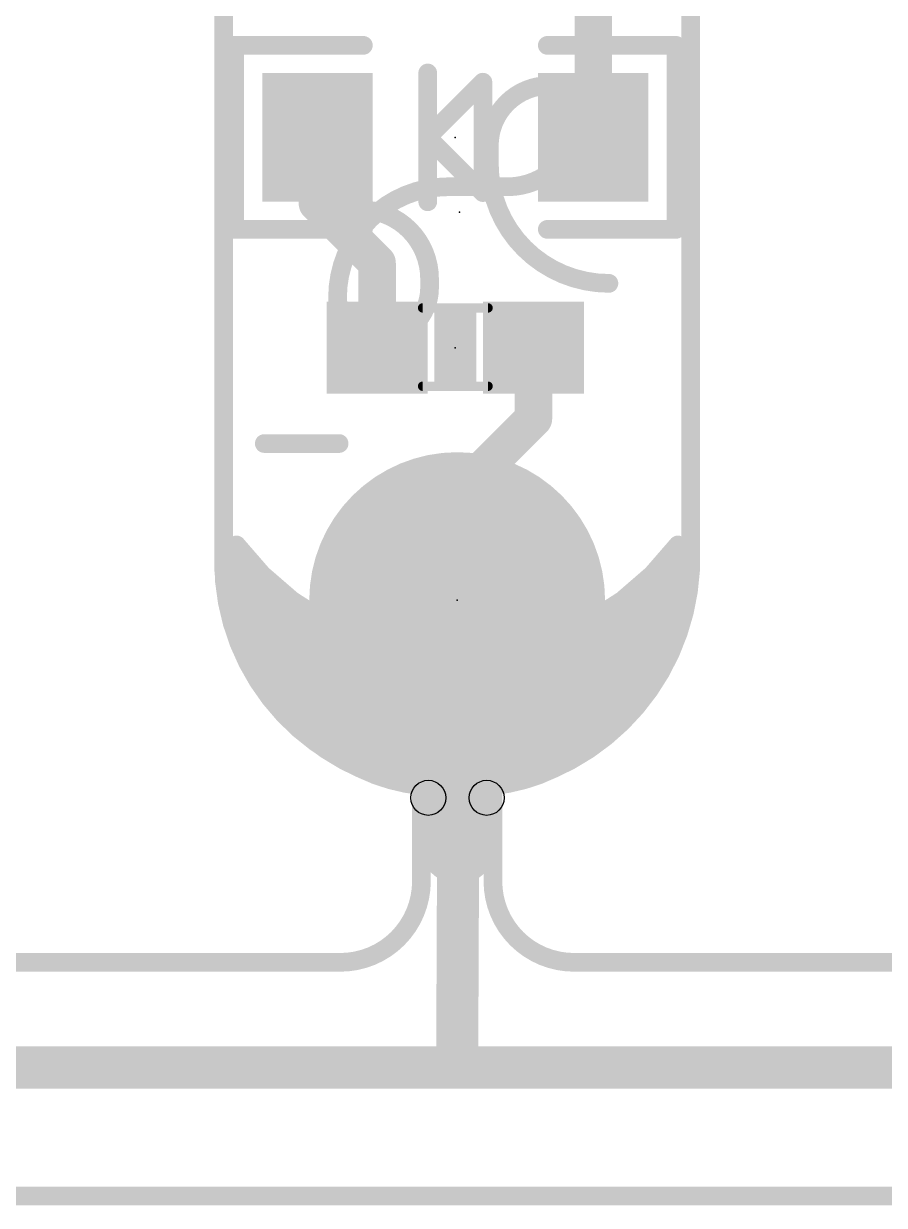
# Model space of a CAD drawing. Extents: x 0 to 107, y -24 to 80.
# Drawn here: x 10.53 to 19.88, y -0.1 to 12.74 of the extents above; entities that cross this region are included whole.
import ezdxf

# ---------------------------------------------------------------- set-up
doc = ezdxf.new("R2010")
doc.units = 0
for name, color, linetype in [('1', 12, 'CONTINUOUS'), ('16', 132, 'CONTINUOUS'), ('17', 110, 'CONTINUOUS'), ('20', 53, 'CONTINUOUS'), ('21', 53, 'CONTINUOUS'), ('22', 53, 'CONTINUOUS'), ('23', 53, 'CONTINUOUS'), ('24', 53, 'CONTINUOUS'), ('51', 53, 'CONTINUOUS')]:
    doc.layers.add(name, color=color, linetype=linetype)

# ---------------------------------------------------------------- blocks, each defined once
blk = doc.blocks.new('ROUNDP')
at = {"const_width": 0.5}
blk.add_lwpolyline([(0, -0.25, 1), (0, 0.25, 1), (0, -0.25)], format="xyb", dxfattribs=at)
blk = doc.blocks.new('RECT')
blk.add_solid([(-0.5, -0.5), (0.5, -0.5), (-0.5, 0.5), (0.5, 0.5)])

msp = doc.modelspace()

# ---------------------------------------------------------------- linework, layer by layer
at = {"layer": '1'}
for points, const_width in [([(16.72, 11.507), (16.72, 13.633)], 0.4064), ([(13.72, 10.791), (13.72, 11.507)], 0.4064), ([(14.1605, 10.3505), (13.72, 10.791)], 0.4064), ([(14.37, 10.141), (14.1605, 10.3505)], 0.4064), ([(14.1605, 10.3505), (14.224, 10.287)], 0.254), ([(14.37, 9.221), (14.37, 10.141)], 0.4064), ([(16.07, 8.45), (16.07, 9.221)], 0.4064), ([(15.24, 7.62), (16.07, 8.45)], 0.4064), ([(15.24, 6.477), (15.24, 7.62)], 0.4064), ([(12.84, 7.077), (12.832, 6.7141)], 0.2032), ([(13.1203, 6.7541), (12.84, 7.077)], 0.2032), ([(17.64, 7.077), (17.3597, 6.7541)], 0.2032), ([(17.648, 6.7141), (17.64, 7.077)], 0.2032), ([(12.8363, 6.9088), (12.986, 6.9088)], 0.2032), ([(17.494, 6.9088), (17.6437, 6.9088)], 0.2032), ([(12.832, 6.7141), (12.8796, 6.3543)], 0.2032), ([(13.4437, 6.4743), (13.1203, 6.7541)], 0.2032), ([(17.3597, 6.7541), (17.0363, 6.4743)], 0.2032), ([(17.6004, 6.3543), (17.648, 6.7141)], 0.2032), ([(12.8332, 6.7056), (13.1763, 6.7056)], 0.2032), ([(15.2527, 4.6076), (15.24, 6.477)], 0.4572), ([(17.3037, 6.7056), (17.6468, 6.7056)], 0.2032), ([(12.86, 6.5024), (13.4111, 6.5024)], 0.2032), ([(13.8035, 6.2433), (13.4437, 6.4743)], 0.2032), ([(17.0363, 6.4743), (16.6765, 6.2433)], 0.2032), ([(17.0689, 6.5024), (17.62, 6.5024)], 0.2032), ([(12.8796, 6.3543), (12.9817, 6.006)], 0.2032), ([(17.4983, 6.006), (17.6004, 6.3543)], 0.2032), ([(12.8958, 6.2992), (13.7164, 6.2992)], 0.2032), ([(14.1926, 6.0658), (13.8035, 6.2433)], 0.2032), ([(16.6765, 6.2433), (16.2874, 6.0658)], 0.2032), ([(16.7636, 6.2992), (17.5842, 6.2992)], 0.2032), ([(12.9553, 6.096), (14.1264, 6.096)], 0.2032), ([(14.6029, 5.9454), (14.1926, 6.0658)], 0.2032), ([(16.2874, 6.0658), (15.8771, 5.9454)], 0.2032), ([(16.3536, 6.096), (17.5247, 6.096)], 0.2032), ([(12.9817, 6.006), (13.1357, 5.6774)], 0.2032), ([(15.0262, 5.8846), (14.6029, 5.9454)], 0.2032), ([(15.8771, 5.9454), (15.4538, 5.8846)], 0.2032), ([(17.3443, 5.6774), (17.4983, 6.006)], 0.2032), ([(13.0347, 5.8928), (14.9693, 5.8928)], 0.2032), ([(15.4538, 5.8846), (15.0262, 5.8846)], 0.2032), ([(15.5107, 5.8928), (17.4453, 5.8928)], 0.2032), ([(13.13, 5.6896), (17.35, 5.6896)], 0.2032), ([(13.1357, 5.6774), (13.3383, 5.3762)], 0.2032), ([(17.1417, 5.3762), (17.3443, 5.6774)], 0.2032), ([(13.2642, 5.4864), (17.2158, 5.4864)], 0.2032), ([(13.3383, 5.3762), (13.5844, 5.1095)], 0.2032), ([(16.8956, 5.1095), (17.1417, 5.3762)], 0.2032), ([(13.4241, 5.2832), (17.0559, 5.2832)], 0.2032), ([(13.5844, 5.1095), (13.8685, 4.8836)], 0.2032), ([(13.6215, 5.08), (16.8585, 5.08)], 0.2032), ([(16.6115, 4.8836), (16.8956, 5.1095)], 0.2032), ([(15.2502, 3.7973), (15.2527, 4.6076)], 0.8128), ([(13.8685, 4.8836), (14.1838, 4.7037)], 0.2032), ([(13.8804, 4.8768), (16.5996, 4.8768)], 0.2032), ([(16.2962, 4.7037), (16.6115, 4.8836)], 0.2032), ([(14.1838, 4.7037), (14.5228, 4.5742)], 0.2032), ([(14.2627, 4.6736), (16.2173, 4.6736)], 0.2032), ([(15.9572, 4.5742), (16.2962, 4.7037)], 0.2032), ([(14.5228, 4.5742), (14.8777, 4.498)], 0.2032), ([(15.6023, 4.498), (15.9572, 4.5742)], 0.2032), ([(14.8777, 4.498), (15.24, 4.477)], 0.2032), ([(15.24, 4.477), (15.6023, 4.498)], 0.2032), ([(15.24, 1.397), (15.2502, 3.7973)], 0.4572), ([(7.62, 1.397), (15.24, 1.397)], 0.4572), ([(15.24, 1.397), (30.48, 1.397)], 0.4572)]:
    msp.add_lwpolyline(points, dxfattribs=dict(at, const_width=const_width))
for points, const_width in [([(13.8216, 11.507, 1), (13.6184, 11.507)], 0.2032), ([(16.6184, 11.507, 1), (16.8216, 11.507)], 0.2032), ([(13.7918, 10.8628, 1), (13.6482, 10.7192)], 0.2032), ([(13.6184, 10.791, 1), (13.8216, 10.791)], 0.2032), ([(14.2323, 10.4223, 1), (14.0887, 10.2787)], 0.2032), ([(14.0887, 10.2787, 1), (14.2323, 10.4223)], 0.2032), ([(14.2054, 10.3954, 1), (14.1156, 10.3056)], 0.127), ([(14.1791, 10.2421, 1), (14.2689, 10.3319)], 0.127), ([(14.4716, 10.141, 1), (14.2684, 10.141)], 0.2032), ([(14.2982, 10.0692, 1), (14.4418, 10.2128)], 0.2032), ([(16.1716, 9.221, 1), (15.9684, 9.221)], 0.2032), ([(14.2684, 9.221, 1), (14.4716, 9.221)], 0.2032), ([(16.1418, 8.3782, 1), (15.9982, 8.5218)], 0.2032), ([(15.9684, 8.45, 1), (16.1716, 8.45)], 0.2032), ([(15.3416, 7.62, 1), (15.1384, 7.62)], 0.2032), ([(15.1682, 7.6918, 1), (15.3118, 7.5482)], 0.2032), ([(12.8908, 7.0759, 1), (12.7892, 7.0781)], 0.1016), ([(12.8784, 7.1103, 1), (12.8016, 7.0437)], 0.1016), ([(17.6908, 7.0781, 1), (17.5892, 7.0759)], 0.1016), ([(17.6784, 7.0437, 1), (17.6016, 7.1103)], 0.1016), ([(12.8363, 6.9596, 1), (12.8363, 6.858)], 0.1016), ([(12.986, 6.858, 1), (12.986, 6.9596)], 0.1016), ([(17.494, 6.9596, 1), (17.494, 6.858)], 0.1016), ([(17.6437, 6.858, 1), (17.6437, 6.9596)], 0.1016), ([(12.8824, 6.7208, 1), (12.7817, 6.7075)], 0.1016), ([(13.1535, 6.7925, 1), (13.0871, 6.7156)], 0.1016), ([(13.0819, 6.7208, 1), (13.1587, 6.7874)], 0.1016), ([(17.3213, 6.7874, 1), (17.3981, 6.7208)], 0.1016), ([(17.3929, 6.7156, 1), (17.3265, 6.7925)], 0.1016), ([(17.6983, 6.7075, 1), (17.5976, 6.7208)], 0.1016), ([(12.7812, 6.7153, 1), (12.8828, 6.713)], 0.1016), ([(12.8332, 6.7564, 1), (12.8332, 6.6548)], 0.1016), ([(13.1763, 6.6548, 1), (13.1763, 6.7564)], 0.1016), ([(15.3543, 6.4778, 1), (15.1257, 6.4762)], 0.2286), ([(17.3037, 6.7564, 1), (17.3037, 6.6548)], 0.1016), ([(17.5972, 6.713, 1), (17.6988, 6.7153)], 0.1016), ([(17.6468, 6.6548, 1), (17.6468, 6.7564)], 0.1016), ([(12.86, 6.5532, 1), (12.86, 6.4516)], 0.1016), ([(13.4711, 6.517, 1), (13.4162, 6.4315)], 0.1016), ([(13.4104, 6.4358, 1), (13.4769, 6.5127)], 0.1016), ([(13.4111, 6.4516, 1), (13.4111, 6.5532)], 0.1016), ([(15.1384, 6.477, 1), (15.3416, 6.477)], 0.2032), ([(17.0031, 6.5127, 1), (17.0696, 6.4358)], 0.1016), ([(17.0638, 6.4315, 1), (17.0089, 6.517)], 0.1016), ([(17.0689, 6.5532, 1), (17.0689, 6.4516)], 0.1016), ([(17.62, 6.4516, 1), (17.62, 6.5532)], 0.1016), ([(12.9284, 6.3686, 1), (12.8309, 6.34)], 0.1016), ([(17.6491, 6.34, 1), (17.5516, 6.3686)], 0.1016), ([(12.8293, 6.3477, 1), (12.93, 6.361)], 0.1016), ([(12.8958, 6.35, 1), (12.8958, 6.2484)], 0.1016), ([(13.7164, 6.2484, 1), (13.7164, 6.35)], 0.1016), ([(13.8246, 6.2895, 1), (13.7825, 6.197)], 0.1016), ([(13.7761, 6.2005, 1), (13.831, 6.286)], 0.1016), ([(16.649, 6.286, 1), (16.7039, 6.2005)], 0.1016), ([(16.6975, 6.197, 1), (16.6554, 6.2895)], 0.1016), ([(16.7636, 6.35, 1), (16.7636, 6.2484)], 0.1016), ([(17.55, 6.361, 1), (17.6507, 6.3477)], 0.1016), ([(17.5842, 6.2484, 1), (17.5842, 6.35)], 0.1016), ([(12.9553, 6.1468, 1), (12.9553, 6.0452)], 0.1016), ([(14.1264, 6.0452, 1), (14.1264, 6.1468)], 0.1016), ([(14.2069, 6.1145, 1), (14.1783, 6.017)], 0.1016), ([(16.3017, 6.017, 1), (16.2731, 6.1145)], 0.1016), ([(16.3536, 6.1468, 1), (16.3536, 6.0452)], 0.1016), ([(17.5247, 6.0452, 1), (17.5247, 6.1468)], 0.1016), ([(13.0277, 6.0276, 1), (12.9357, 5.9845)], 0.1016), ([(12.9329, 5.9917, 1), (13.0304, 6.0203)], 0.1016), ([(14.1715, 6.0196, 1), (14.2137, 6.112)], 0.1016), ([(14.6101, 5.9957, 1), (14.5957, 5.8951)], 0.1016), ([(14.5886, 5.8967, 1), (14.6172, 5.9942)], 0.1016), ([(15.8628, 5.9942, 1), (15.8914, 5.8967)], 0.1016), ([(15.8843, 5.8951, 1), (15.8699, 5.9957)], 0.1016), ([(16.2663, 6.112, 1), (16.3085, 6.0196)], 0.1016), ([(17.4496, 6.0203, 1), (17.5471, 5.9917)], 0.1016), ([(17.5443, 5.9845, 1), (17.4523, 6.0276)], 0.1016), ([(13.0347, 5.9436, 1), (13.0347, 5.842)], 0.1016), ([(14.9693, 5.842, 1), (14.9693, 5.9436)], 0.1016), ([(15.0262, 5.9354, 1), (15.0262, 5.8338)], 0.1016), ([(15.019, 5.8343, 1), (15.0334, 5.9349)], 0.1016), ([(15.4466, 5.9349, 1), (15.461, 5.8343)], 0.1016), ([(15.4538, 5.8338, 1), (15.4538, 5.9354)], 0.1016), ([(15.5107, 5.9436, 1), (15.5107, 5.842)], 0.1016), ([(17.4453, 5.842, 1), (17.4453, 5.9436)], 0.1016), ([(13.13, 5.7404, 1), (13.13, 5.6388)], 0.1016), ([(17.35, 5.6388, 1), (17.35, 5.7404)], 0.1016), ([(13.1779, 5.7057, 1), (13.0936, 5.6491)], 0.1016), ([(13.0897, 5.6558, 1), (13.1817, 5.699)], 0.1016), ([(17.2983, 5.699, 1), (17.3903, 5.6558)], 0.1016), ([(17.3864, 5.6491, 1), (17.3021, 5.7057)], 0.1016), ([(13.2642, 5.5372, 1), (13.2642, 5.4356)], 0.1016), ([(17.2158, 5.4356, 1), (17.2158, 5.5372)], 0.1016), ([(13.3756, 5.4107, 1), (13.3009, 5.3417)], 0.1016), ([(13.2961, 5.3479, 1), (13.3804, 5.4046)], 0.1016), ([(17.0996, 5.4046, 1), (17.1839, 5.3479)], 0.1016), ([(17.1791, 5.3417, 1), (17.1044, 5.4107)], 0.1016), ([(13.4241, 5.334, 1), (13.4241, 5.2324)], 0.1016), ([(17.0559, 5.2324, 1), (17.0559, 5.334)], 0.1016), ([(13.6161, 5.1493, 1), (13.5528, 5.0698)], 0.1016), ([(13.5471, 5.0751, 1), (13.6218, 5.144)], 0.1016), ([(13.6215, 5.1308, 1), (13.6215, 5.0292)], 0.1016), ([(16.8582, 5.144, 1), (16.9329, 5.0751)], 0.1016), ([(16.8585, 5.0292, 1), (16.8585, 5.1308)], 0.1016), ([(16.9272, 5.0698, 1), (16.8639, 5.1493)], 0.1016), ([(15.4559, 4.607, 1), (15.0495, 4.6082)], 0.4064), ([(13.8937, 4.9277, 1), (13.8433, 4.8395)], 0.1016), ([(13.8804, 4.9276, 1), (13.8804, 4.826)], 0.1016), ([(13.8369, 4.8438, 1), (13.9001, 4.9233)], 0.1016), ([(16.5799, 4.9233, 1), (16.6431, 4.8438)], 0.1016), ([(16.6367, 4.8395, 1), (16.5863, 4.9277)], 0.1016), ([(16.5996, 4.826, 1), (16.5996, 4.9276)], 0.1016), ([(14.2019, 4.7512, 1), (14.1656, 4.6563)], 0.1016), ([(14.1586, 4.6596, 1), (14.2089, 4.7479)], 0.1016), ([(14.2627, 4.7244, 1), (14.2627, 4.6228)], 0.1016), ([(16.2173, 4.6228, 1), (16.2173, 4.7244)], 0.1016), ([(16.2711, 4.7479, 1), (16.3214, 4.6596)], 0.1016), ([(16.3144, 4.6563, 1), (16.2781, 4.7512)], 0.1016), ([(14.5335, 4.6239, 1), (14.5121, 4.5245)], 0.1016), ([(14.5047, 4.5268, 1), (14.5409, 4.6217)], 0.1016), ([(15.1384, 4.6068, 1), (15.367, 4.6084)], 0.2286), ([(15.9391, 4.6217, 1), (15.9753, 4.5268)], 0.1016), ([(15.9679, 4.5245, 1), (15.9465, 4.6239)], 0.1016), ([(14.8806, 4.5487, 1), (14.8747, 4.4473)], 0.1016), ([(14.867, 4.4484, 1), (14.8883, 4.5477)], 0.1016), ([(15.2371, 4.5277, 1), (15.2429, 4.4263)], 0.1016), ([(15.2371, 4.4263, 1), (15.2429, 4.5277)], 0.1016), ([(15.5917, 4.5477, 1), (15.613, 4.4484)], 0.1016), ([(15.6053, 4.4473, 1), (15.5994, 4.5487)], 0.1016), ([(15.047, 3.7979, 1), (15.4534, 3.7967)], 0.4064), ([(15.3645, 3.7968, 1), (15.1359, 3.7978)], 0.2286), ([(15.24, 1.5113, 1), (15.24, 1.2827)], 0.2286), ([(15.24, 1.2827, 1), (15.24, 1.5113)], 0.2286), ([(15.1257, 1.3975, 1), (15.3543, 1.3965)], 0.2286)]:
    msp.add_lwpolyline(points, format="xyb", dxfattribs=dict(at, const_width=const_width))
at = {"layer": '16', "const_width": 0.2032}
for points in [[(12.832, 6.7141), (12.84, 7.077)], [(12.84, 7.077), (13.1203, 6.7541)], [(17.3597, 6.7541), (17.64, 7.077)], [(17.64, 7.077), (17.648, 6.7141)], [(12.8363, 6.9088), (12.986, 6.9088)], [(17.494, 6.9088), (17.6437, 6.9088)], [(12.8796, 6.3543), (12.832, 6.7141)], [(13.1203, 6.7541), (13.4437, 6.4743)], [(17.0363, 6.4743), (17.3597, 6.7541)], [(17.648, 6.7141), (17.6004, 6.3543)], [(12.8332, 6.7056), (13.1763, 6.7056)], [(17.3037, 6.7056), (17.6468, 6.7056)], [(12.86, 6.5024), (13.4111, 6.5024)], [(13.4437, 6.4743), (13.8035, 6.2433)], [(16.6765, 6.2433), (17.0363, 6.4743)], [(17.0689, 6.5024), (17.62, 6.5024)], [(12.9817, 6.006), (12.8796, 6.3543)], [(17.6004, 6.3543), (17.4983, 6.006)], [(12.8958, 6.2992), (13.7164, 6.2992)], [(13.8035, 6.2433), (14.1926, 6.0658)], [(16.2874, 6.0658), (16.6765, 6.2433)], [(16.7636, 6.2992), (17.5842, 6.2992)], [(12.9553, 6.096), (14.1264, 6.096)], [(14.1926, 6.0658), (14.6029, 5.9454)], [(15.8771, 5.9454), (16.2874, 6.0658)], [(16.3536, 6.096), (17.5247, 6.096)], [(13.1357, 5.6774), (12.9817, 6.006)], [(14.6029, 5.9454), (15.0262, 5.8846)], [(15.4538, 5.8846), (15.8771, 5.9454)], [(17.4983, 6.006), (17.3443, 5.6774)], [(13.0347, 5.8928), (14.9693, 5.8928)], [(15.0262, 5.8846), (15.4538, 5.8846)], [(15.5107, 5.8928), (17.4453, 5.8928)], [(13.13, 5.6896), (17.35, 5.6896)], [(13.3383, 5.3762), (13.1357, 5.6774)], [(17.3443, 5.6774), (17.1417, 5.3762)], [(13.2642, 5.4864), (17.2158, 5.4864)], [(13.5844, 5.1095), (13.3383, 5.3762)], [(17.1417, 5.3762), (16.8956, 5.1095)], [(13.4241, 5.2832), (17.0559, 5.2832)], [(13.8685, 4.8836), (13.5844, 5.1095)], [(13.6215, 5.08), (16.8585, 5.08)], [(16.8956, 5.1095), (16.6115, 4.8836)], [(14.1838, 4.7037), (13.8685, 4.8836)], [(13.8804, 4.8768), (16.5996, 4.8768)], [(16.6115, 4.8836), (16.2962, 4.7037)], [(14.5228, 4.5742), (14.1838, 4.7037)], [(14.2627, 4.6736), (16.2173, 4.6736)], [(16.2962, 4.7037), (15.9572, 4.5742)], [(14.8777, 4.498), (14.5228, 4.5742)], [(15.9572, 4.5742), (15.6023, 4.498)], [(15.24, 4.477), (14.8777, 4.498)], [(15.6023, 4.498), (15.24, 4.477)]]:
    msp.add_lwpolyline(points, dxfattribs=at)
at = {"layer": '16', "const_width": 0.1016}
for points in [[(12.8908, 7.0759, 1), (12.7892, 7.0781)], [(12.8784, 7.1103, 1), (12.8016, 7.0437)], [(17.6908, 7.0781, 1), (17.5892, 7.0759)], [(17.6784, 7.0437, 1), (17.6016, 7.1103)], [(12.8363, 6.9596, 1), (12.8363, 6.858)], [(12.986, 6.858, 1), (12.986, 6.9596)], [(17.494, 6.9596, 1), (17.494, 6.858)], [(17.6437, 6.858, 1), (17.6437, 6.9596)], [(12.8824, 6.7208, 1), (12.7817, 6.7075)], [(13.1535, 6.7925, 1), (13.0871, 6.7156)], [(13.0819, 6.7208, 1), (13.1587, 6.7874)], [(17.3213, 6.7874, 1), (17.3981, 6.7208)], [(17.3929, 6.7156, 1), (17.3265, 6.7925)], [(17.6983, 6.7075, 1), (17.5976, 6.7208)], [(12.7812, 6.7153, 1), (12.8828, 6.713)], [(12.8332, 6.7564, 1), (12.8332, 6.6548)], [(13.1763, 6.6548, 1), (13.1763, 6.7564)], [(17.3037, 6.7564, 1), (17.3037, 6.6548)], [(17.5972, 6.713, 1), (17.6988, 6.7153)], [(17.6468, 6.6548, 1), (17.6468, 6.7564)], [(12.86, 6.5532, 1), (12.86, 6.4516)], [(13.4711, 6.517, 1), (13.4162, 6.4315)], [(13.4104, 6.4358, 1), (13.4769, 6.5127)], [(13.4111, 6.4516, 1), (13.4111, 6.5532)], [(17.0031, 6.5127, 1), (17.0696, 6.4358)], [(17.0638, 6.4315, 1), (17.0089, 6.517)], [(17.0689, 6.5532, 1), (17.0689, 6.4516)], [(17.62, 6.4516, 1), (17.62, 6.5532)], [(12.9284, 6.3686, 1), (12.8309, 6.34)], [(17.6491, 6.34, 1), (17.5516, 6.3686)], [(12.8293, 6.3477, 1), (12.93, 6.361)], [(12.8958, 6.35, 1), (12.8958, 6.2484)], [(13.7164, 6.2484, 1), (13.7164, 6.35)], [(13.8246, 6.2895, 1), (13.7825, 6.197)], [(13.7761, 6.2005, 1), (13.831, 6.286)], [(16.649, 6.286, 1), (16.7039, 6.2005)], [(16.6975, 6.197, 1), (16.6554, 6.2895)], [(16.7636, 6.35, 1), (16.7636, 6.2484)], [(17.55, 6.361, 1), (17.6507, 6.3477)], [(17.5842, 6.2484, 1), (17.5842, 6.35)], [(12.9553, 6.1468, 1), (12.9553, 6.0452)], [(14.1264, 6.0452, 1), (14.1264, 6.1468)], [(14.2069, 6.1145, 1), (14.1783, 6.017)], [(16.3017, 6.017, 1), (16.2731, 6.1145)], [(16.3536, 6.1468, 1), (16.3536, 6.0452)], [(17.5247, 6.0452, 1), (17.5247, 6.1468)], [(13.0277, 6.0276, 1), (12.9357, 5.9845)], [(12.9329, 5.9917, 1), (13.0304, 6.0203)], [(14.1715, 6.0196, 1), (14.2137, 6.112)], [(14.6101, 5.9957, 1), (14.5957, 5.8951)], [(14.5886, 5.8967, 1), (14.6172, 5.9942)], [(15.8628, 5.9942, 1), (15.8914, 5.8967)], [(15.8843, 5.8951, 1), (15.8699, 5.9957)], [(16.2663, 6.112, 1), (16.3085, 6.0196)], [(17.4496, 6.0203, 1), (17.5471, 5.9917)], [(17.5443, 5.9845, 1), (17.4523, 6.0276)], [(13.0347, 5.9436, 1), (13.0347, 5.842)], [(14.9693, 5.842, 1), (14.9693, 5.9436)], [(15.0262, 5.9354, 1), (15.0262, 5.8338)], [(15.019, 5.8343, 1), (15.0334, 5.9349)], [(15.4466, 5.9349, 1), (15.461, 5.8343)], [(15.4538, 5.8338, 1), (15.4538, 5.9354)], [(15.5107, 5.9436, 1), (15.5107, 5.842)], [(17.4453, 5.842, 1), (17.4453, 5.9436)], [(13.13, 5.7404, 1), (13.13, 5.6388)], [(17.35, 5.6388, 1), (17.35, 5.7404)], [(13.1779, 5.7057, 1), (13.0936, 5.6491)], [(13.0897, 5.6558, 1), (13.1817, 5.699)], [(17.2983, 5.699, 1), (17.3903, 5.6558)], [(17.3864, 5.6491, 1), (17.3021, 5.7057)], [(13.2642, 5.5372, 1), (13.2642, 5.4356)], [(17.2158, 5.4356, 1), (17.2158, 5.5372)], [(13.3756, 5.4107, 1), (13.3009, 5.3417)], [(13.2961, 5.3479, 1), (13.3804, 5.4046)], [(17.0996, 5.4046, 1), (17.1839, 5.3479)], [(17.1791, 5.3417, 1), (17.1044, 5.4107)], [(13.4241, 5.334, 1), (13.4241, 5.2324)], [(17.0559, 5.2324, 1), (17.0559, 5.334)], [(13.6161, 5.1493, 1), (13.5528, 5.0698)], [(13.5471, 5.0751, 1), (13.6218, 5.144)], [(13.6215, 5.1308, 1), (13.6215, 5.0292)], [(16.8582, 5.144, 1), (16.9329, 5.0751)], [(16.8585, 5.0292, 1), (16.8585, 5.1308)], [(16.9272, 5.0698, 1), (16.8639, 5.1493)], [(13.8937, 4.9277, 1), (13.8433, 4.8395)], [(13.8804, 4.9276, 1), (13.8804, 4.826)], [(13.8369, 4.8438, 1), (13.9001, 4.9233)], [(16.5799, 4.9233, 1), (16.6431, 4.8438)], [(16.6367, 4.8395, 1), (16.5863, 4.9277)], [(16.5996, 4.826, 1), (16.5996, 4.9276)], [(14.2019, 4.7512, 1), (14.1656, 4.6563)], [(14.1586, 4.6596, 1), (14.2089, 4.7479)], [(14.2627, 4.7244, 1), (14.2627, 4.6228)], [(16.2173, 4.6228, 1), (16.2173, 4.7244)], [(16.2711, 4.7479, 1), (16.3214, 4.6596)], [(16.3144, 4.6563, 1), (16.2781, 4.7512)], [(14.5335, 4.6239, 1), (14.5121, 4.5245)], [(14.5047, 4.5268, 1), (14.5409, 4.6217)], [(15.9391, 4.6217, 1), (15.9753, 4.5268)], [(15.9679, 4.5245, 1), (15.9465, 4.6239)], [(14.8806, 4.5487, 1), (14.8747, 4.4473)], [(14.867, 4.4484, 1), (14.8883, 4.5477)], [(15.2371, 4.5277, 1), (15.2429, 4.4263)], [(15.2371, 4.4263, 1), (15.2429, 4.5277)], [(15.5917, 4.5477, 1), (15.613, 4.4484)], [(15.6053, 4.4473, 1), (15.5994, 4.5487)]]:
    msp.add_lwpolyline(points, format="xyb", dxfattribs=at)
at = {"layer": '20', "const_width": 0.2032}
for points in [[(17.78, 7.0358), (17.78, 14.6812)], [(12.7, 14.5542), (12.7, 6.9088)], [(14.0106, 4.7346), (14.1935, 4.6457)], [(16.4694, 4.7346), (16.2865, 4.6457)], [(14.8514, 4.4602), (14.8514, 3.4214)], [(15.6286, 4.4602), (15.6286, 3.4214)], [(13.97, 2.54), (8.89, 2.54)], [(20.32, 2.54), (16.51, 2.54)], [(27.94, 2.54), (17.78, 2.54)], [(58.42, 0), (2.54, 0)]]:
    msp.add_lwpolyline(points, dxfattribs=at)
at = {"layer": '20'}
for points, const_width in [([(12.7, 7.0358, 0.2849), (14.0107, 4.7346)], 0.2032), ([(12.7508, 7.0339, 1), (12.6492, 7.0377)], 0.1016), ([(16.4693, 4.7346, 0.2849), (17.78, 7.0358)], 0.2032), ([(17.8308, 7.0377, 1), (17.7292, 7.0339)], 0.1016), ([(17.7292, 7.0358, 1), (17.8308, 7.0358)], 0.1016), ([(12.7, 6.9088, 0.2924), (14.097, 4.699)], 0.2032), ([(12.7508, 6.9085, 1), (12.6492, 6.9091)], 0.1016), ([(12.6492, 6.9088, 1), (12.7508, 6.9088)], 0.1016), ([(14.0328, 4.7803, 1), (13.9884, 4.6889)], 0.1016), ([(13.9864, 4.69, 1), (14.035, 4.7792)], 0.1016), ([(14.0755, 4.653, 1), (14.1185, 4.745)], 0.1016), ([(16.445, 4.7792, 1), (16.4936, 4.69)], 0.1016), ([(16.4916, 4.6889, 1), (16.4472, 4.7803)], 0.1016), ([(14.1935, 4.6457, 0.089), (14.8514, 4.4602)], 0.2032), ([(14.2157, 4.6914, 1), (14.1713, 4.6)], 0.1016), ([(14.1713, 4.6, 1), (14.2157, 4.6914)], 0.1016), ([(15.6286, 4.4602, 0.089), (16.2865, 4.6457)], 0.2032), ([(16.2643, 4.6914, 1), (16.3087, 4.6)], 0.1016), ([(16.3087, 4.6, 1), (16.2643, 4.6914)], 0.1016), ([(14.9022, 4.4602, 1), (14.8006, 4.4602)], 0.1016), ([(14.8465, 4.4096, 1), (14.8563, 4.5108)], 0.1016), ([(15.6794, 4.4602, 1), (15.5778, 4.4602)], 0.1016), ([(15.6237, 4.5108, 1), (15.6335, 4.4096)], 0.1016), ([(13.97, 2.54, 0.4142), (14.8514, 3.4214)], 0.2032), ([(14.9022, 3.4214, 1), (14.8006, 3.4214)], 0.1016), ([(14.8006, 3.4214, 1), (14.9022, 3.4214)], 0.1016), ([(15.6286, 3.4214, 0.4142), (16.51, 2.54)], 0.2032), ([(15.6794, 3.4214, 1), (15.5778, 3.4214)], 0.1016), ([(15.5778, 3.4214, 1), (15.6794, 3.4214)], 0.1016), ([(13.97, 2.5908, 1), (13.97, 2.4892)], 0.1016), ([(13.97, 2.4892, 1), (13.97, 2.5908)], 0.1016), ([(16.51, 2.5908, 1), (16.51, 2.4892)], 0.1016), ([(16.51, 2.4892, 1), (16.51, 2.5908)], 0.1016), ([(17.78, 2.5908, 1), (17.78, 2.4892)], 0.1016)]:
    msp.add_lwpolyline(points, format="xyb", dxfattribs=dict(at, const_width=const_width))
for centre in [(14.925, 4.3282), (15.56, 4.3282)]:
    msp.add_circle(centre, 0.1905, dxfattribs=at)
at = {"layer": '21', "const_width": 0.2032}
for points in [[(12.82, 10.507), (12.82, 12.507)], [(12.82, 12.507), (14.22, 12.507)], [(17.62, 12.507), (16.22, 12.507)], [(17.62, 10.507), (17.62, 12.507)], [(14.92, 11.507), (14.92, 12.207)], [(15.52, 12.107), (14.92, 11.507)], [(15.52, 10.907), (15.52, 12.107)], [(14.92, 10.807), (14.92, 11.507)], [(14.92, 11.507), (15.52, 10.907)], [(14.22, 10.507), (12.82, 10.507)], [(16.22, 10.507), (17.62, 10.507)], [(13.1429, 8.1793), (13.9564, 8.1793)]]:
    msp.add_lwpolyline(points, dxfattribs=at)
at = {"layer": '21', "const_width": 0.1016}
for points in [[(12.8708, 12.507, 1), (12.7692, 12.507)], [(12.82, 12.5578, 1), (12.82, 12.4562)], [(14.22, 12.4562, 1), (14.22, 12.5578)], [(16.22, 12.5578, 1), (16.22, 12.4562)], [(17.6708, 12.507, 1), (17.5692, 12.507)], [(17.62, 12.4562, 1), (17.62, 12.5578)], [(14.9708, 12.207, 1), (14.8692, 12.207)], [(15.5708, 12.107, 1), (15.4692, 12.107)], [(15.5559, 12.0711, 1), (15.4841, 12.1429)], [(14.9708, 11.507, 1), (14.8692, 11.507)], [(14.9559, 11.5429, 1), (14.8841, 11.4711)], [(14.8841, 11.5429, 1), (14.9559, 11.4711)], [(14.8692, 11.507, 1), (14.9708, 11.507)], [(15.4692, 10.907, 1), (15.5708, 10.907)], [(15.4841, 10.8711, 1), (15.5559, 10.9429)], [(14.8692, 10.807, 1), (14.9708, 10.807)], [(12.82, 10.5578, 1), (12.82, 10.4562)], [(12.7692, 10.507, 1), (12.8708, 10.507)], [(14.22, 10.4562, 1), (14.22, 10.5578)], [(16.22, 10.5578, 1), (16.22, 10.4562)], [(17.5692, 10.507, 1), (17.6708, 10.507)], [(17.62, 10.4562, 1), (17.62, 10.5578)], [(13.1429, 8.2301, 1), (13.1429, 8.1285)], [(13.9564, 8.1285, 1), (13.9564, 8.2301)]]:
    msp.add_lwpolyline(points, format="xyb", dxfattribs=at)
at = {"layer": '22'}
for points, const_width in [([(16.2398, 12.0702, 0.4142), (15.5898, 11.4202)], 0.2032), ([(16.2398, 12.121, 1), (16.2398, 12.0194)], 0.1016), ([(16.5398, 11.8202, 0.4142), (16.2898, 12.0702)], 0.2032), ([(16.2898, 12.121, 1), (16.2898, 12.0194)], 0.1016), ([(16.2398, 12.0194, 1), (16.2398, 12.121)], 0.1016), ([(16.2898, 12.0194, 1), (16.2898, 12.121)], 0.1016), ([(15.7898, 10.9702, 0.4142), (16.5398, 11.7202)], 0.2032), ([(16.5906, 11.8202, 1), (16.489, 11.8202)], 0.1016), ([(16.489, 11.8202, 1), (16.5906, 11.8202)], 0.1016), ([(16.5906, 11.7202, 1), (16.489, 11.7202)], 0.1016), ([(16.489, 11.7202, 1), (16.5906, 11.7202)], 0.1016), ([(13.6898, 11.5702, 0.4142), (14.1898, 10.7202)], 0.2032), ([(13.739, 11.5575, 1), (13.6406, 11.5829)], 0.1016), ([(15.6406, 11.4202, 1), (15.539, 11.4202)], 0.1016), ([(15.539, 11.4202, 1), (15.6406, 11.4202)], 0.1016), ([(15.5898, 11.2202, 0.4142), (16.8898, 9.9202)], 0.2032), ([(15.6406, 11.2202, 1), (15.539, 11.2202)], 0.1016), ([(15.539, 11.2202, 1), (15.6406, 11.2202)], 0.1016), ([(15.1398, 10.9702, 0.4142), (13.9398, 9.7702)], 0.2032), ([(15.1398, 11.021, 1), (15.1398, 10.9194)], 0.1016), ([(15.1398, 10.9194, 1), (15.1398, 11.021)], 0.1016), ([(15.7898, 11.021, 1), (15.7898, 10.9194)], 0.1016), ([(15.7898, 10.9194, 1), (15.7898, 11.021)], 0.1016), ([(14.9398, 9.9702, 0.4142), (14.1898, 10.7202)], 0.2032), ([(14.1898, 10.771, 1), (14.1898, 10.6694)], 0.1016), ([(14.1771, 10.671, 1), (14.2025, 10.7694)], 0.1016), ([(14.9906, 9.9702, 1), (14.889, 9.9702)], 0.1016), ([(14.889, 9.9702, 1), (14.9906, 9.9702)], 0.1016), ([(16.8898, 9.8694, 1), (16.8898, 9.971)], 0.1016), ([(14.3898, 9.3202, 0.4142), (14.9398, 9.8702)], 0.2032), ([(14.9906, 9.8702, 1), (14.889, 9.8702)], 0.1016), ([(14.889, 9.8702, 1), (14.9906, 9.8702)], 0.1016), ([(13.9398, 9.7702, 0.4142), (14.3898, 9.3202)], 0.2032), ([(13.9906, 9.7702, 1), (13.889, 9.7702)], 0.1016), ([(13.889, 9.7702, 1), (13.9906, 9.7702)], 0.1016), ([(14.3898, 9.371, 1), (14.3898, 9.2694)], 0.1016), ([(14.3898, 9.2694, 1), (14.3898, 9.371)], 0.1016)]:
    msp.add_lwpolyline(points, format="xyb", dxfattribs=dict(at, const_width=const_width))
at = {"layer": '22', "const_width": 0.2032}
for points in [[(16.2398, 12.0702), (16.2898, 12.0702)], [(16.5398, 11.8202), (16.5398, 11.7202)], [(15.5898, 11.2202), (15.5898, 11.4202)], [(15.7898, 10.9702), (15.1398, 10.9702)], [(14.9398, 9.8702), (14.9398, 9.9702)]]:
    msp.add_lwpolyline(points, dxfattribs=at)
at = {"layer": '23'}
for p in [(15.22, 11.507), (15.22, 9.221), (15.24, 6.477)]:
    msp.add_point(p, dxfattribs=at)
at = {"layer": '24'}
msp.add_point((15.2654, 10.6934), dxfattribs=at)
at = {"layer": '51', "const_width": 0.1016}
for points in [[(14.864, 9.653), (15.576, 9.653)], [(14.864, 8.802), (15.576, 8.802)]]:
    msp.add_lwpolyline(points, dxfattribs=at)
at = {"layer": '51', "const_width": 0.0508}
for points in [[(14.864, 9.6784, 1), (14.864, 9.6276)], [(15.576, 9.6276, 1), (15.576, 9.6784)], [(14.864, 8.8274, 1), (14.864, 8.7766)], [(15.576, 8.7766, 1), (15.576, 8.8274)]]:
    msp.add_lwpolyline(points, format="xyb", dxfattribs=at)

# ---------------------------------------------------------------- block references
at = {"layer": '1', "xscale": 1.2, "yscale": 1.4, "rotation": 180}
for p in [(13.72, 11.507), (16.72, 11.507)]:
    msp.add_blockref('RECT', p, dxfattribs=at)
at = {"layer": '1', "xscale": 1.1}
for p in [(14.37, 9.221), (16.07, 9.221)]:
    msp.add_blockref('RECT', p, dxfattribs=at)
at = {"layer": '17', "xscale": 3.216, "yscale": 3.216, "rotation": 90}
msp.add_blockref('ROUNDP', (15.24, 6.477), dxfattribs=at)
msp.add_blockref('ROUNDP', (15.24, 6.477), dxfattribs=at)
at = {"layer": '21', "xscale": 0.4572, "yscale": 0.762}
msp.add_blockref('RECT', (15.22, 9.221), dxfattribs=at)
at = {"layer": '51', "xscale": 0.5001, "yscale": 0.95}
for p in [(14.6319, 9.2261), (15.8003, 9.2261)]:
    msp.add_blockref('RECT', p, dxfattribs=at)

doc.saveas('drawing.dxf')
